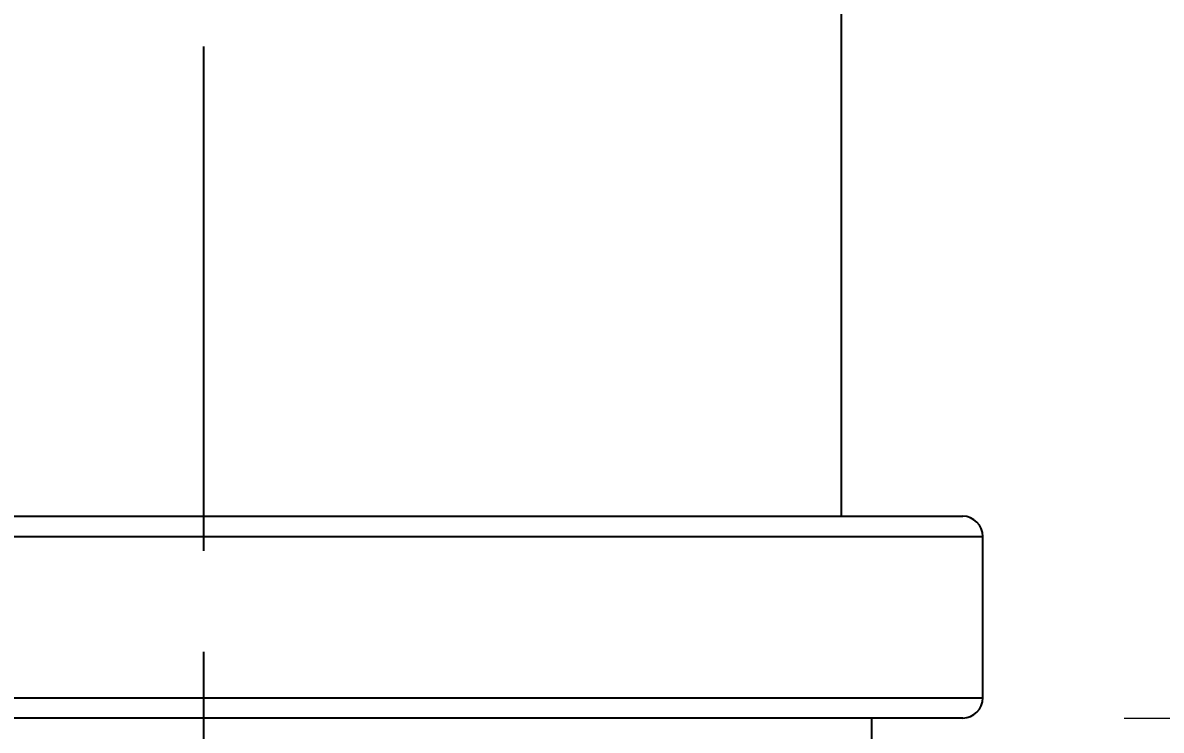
# Model space of a CAD drawing. Extents: x 1571 to 2360, y 0 to 579.
# Drawn here: x 2089.4 to 2117.59, y 253.73 to 271.26 of the extents above; entities that cross this region are included whole.
import ezdxf

# ---------------------------------------------------------------- set-up
doc = ezdxf.new("R2010")
doc.units = 0
doc.header["$LTSCALE"] = 10
doc.header["$MEASUREMENT"] = 0
doc.header["$PDMODE"] = 3
doc.header["$PDSIZE"] = -10
doc.linetypes.add('CENTER', pattern=[2, 1.25, -0.25, 0.25, -0.25])
doc.layers.get('0').update_dxf_attribs({"linetype": 'CONTINUOUS'})
doc.layers.get('DEFPOINTS').update_dxf_attribs({"linetype": 'CONTINUOUS'})
doc.layers.add('1', color=7, linetype='CONTINUOUS')
doc.styles.add('Daelim Dimension', font='H2GTRE.TTF')
doc.dimstyles.new('DEFAULT', dxfattribs={"dimscale": 2, "dimtxt": 2, "dimasz": 2, "dimexe": 0, "dimexo": 2, "dimgap": 1, "dimtad": 1, "dimdec": 1, "dimzin": 9, "dimdsep": 46, "dimtxsty": 'Daelim Dimension', "dimcen": 0.5, "dimclrd": 252, "dimclre": 252, "dimclrt": 3, "dimadec": 1, "dimazin": 0, "dimtfac": 1, "dimtdec": 1, "dimtix": 1, "dimtmove": 0, "dimatfit": 3, "dimfxl": 1, "dimtolj": 1, "dimtzin": 1, "dimlwd": 9, "dimlwe": 9, "dimarcsym": 0})

# ---------------------------------------------------------------- blocks, each defined once
blk = doc.blocks.new('*D7')
at = {"color": 5, "lineweight": 9, "ltscale": 0.5, "transparency": 16777216}
for p, q in [((1967.177, 400.938), (2145.118, 400.938)), ((2145.118, 258.036), (2145.118, 396.938)), ((2116.674, 254.036), (2145.118, 254.036))]:
    blk.add_line(p, q, dxfattribs=at)
at = {"color": 5, "ltscale": 0.5, "transparency": 16777216}
for points in [[(2144.452, 396.938), (2145.785, 396.938), (2145.118, 400.938)], [(2144.452, 258.036), (2145.785, 258.036), (2145.118, 254.036)]]:
    blk.add_solid(points, dxfattribs=at)
at = {"layer": 'DEFPOINTS', "color": 0, "ltscale": 0.5, "transparency": 16777216}
for p in [(1963.177, 400.938), (2145.118, 400.938), (2112.674, 254.036)]:
    blk.add_point(p, dxfattribs=at)
at = {"color": 7, "lineweight": -3, "ltscale": 0.5, "transparency": 16777216, "insert": (2138.118, 327.487), "char_height": 10, "attachment_point": 5, "rotation": 90, "style": 'Daelim Dimension'}
blk.add_mtext('\\A1;147', dxfattribs=at)

msp = doc.modelspace()

# ---------------------------------------------------------------- linework, layer by layer
at = {"ltscale": 0.5}
msp.add_line((2110.424, 254.036), (2065.924, 254.036), dxfattribs=at)
at = {"layer": '1', "color": 7, "linetype": 'Continuous', "lineweight": -3}
for p, q in [((2109.674, 259.036), (2109.674, 357.036)), ((2088.174, 259.036), (2112.674, 259.036)), ((2088.174, 258.536), (2113.174, 258.536)), ((2113.174, 254.536), (2113.174, 258.536)), ((2088.174, 254.536), (2113.174, 254.536)), ((2112.674, 254.036), (2088.174, 254.036)), ((2110.424, 253.036), (2110.424, 254.036))]:
    msp.add_line(p, q, dxfattribs=at)
at = {"layer": '1', "color": 1, "linetype": 'CENTER', "lineweight": -3}
msp.add_line((2093.874, 270.676), (2093.874, 167.897), dxfattribs=at)
at = {"layer": '1', "color": 7, "linetype": 'Continuous', "lineweight": -3}
for centre, start, end in [((2112.674, 258.536), 0, 90), ((2112.674, 254.536), 270, 0)]:
    msp.add_arc(centre, 0.5, start, end, dxfattribs=at)

# ---------------------------------------------------------------- dimensions: what is measured, and where the dimension line sits
at = {"color": 5, "lineweight": -3, "ltscale": 0.5}
dim = msp.add_linear_dim(base=(2145.118, 400.938), p1=(2112.674, 254.036), p2=(1963.177, 400.938), angle=90, text='147', dimstyle='DEFAULT', override={"dimtxt": 5, "dimclrd": 5, "dimclre": 5, "dimclrt": 7}, dxfattribs=at)
dim.commit()
dim.dimension.update_dxf_attribs({"geometry": '*D7', "text_midpoint": (2138.118, 327.487)})

doc.saveas('drawing.dxf')
